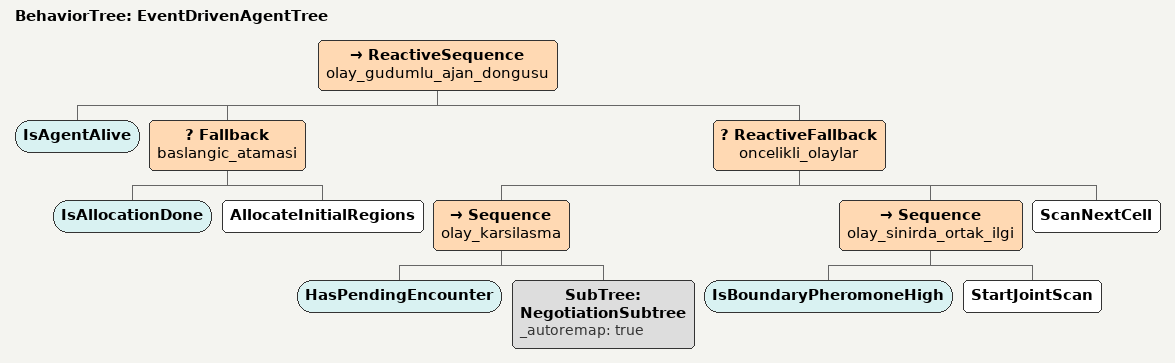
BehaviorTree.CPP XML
<?xml version="1.0" encoding="UTF-8"?>
<root BTCPP_format="4" main_tree_to_execute="EventDrivenAgentTree">

  <BehaviorTree ID="EventDrivenAgentTree">
    <ReactiveSequence name="olay_gudumlu_ajan_dongusu">

      <!-- Bolum 2.3: ariza her tick yeniden kontrol edilir; arizalanan drone
           calisan tarama adimini de aninda birakir. -->
      <IsAgentAlive/>

      <Fallback name="baslangic_atamasi">
        <IsAllocationDone/>
        <AllocateInitialRegions/>
      </Fallback>

      <ReactiveFallback name="oncelikli_olaylar">

        <!-- Oncelik 1 - Bolum 2.1 adim 5: comm-range girisi. -->
        <Sequence name="olay_karsilasma">
          <HasPendingEncounter/>
          <SubTree ID="NegotiationSubtree" _autoremap="true"/>
        </Sequence>

        <!-- Oncelik 2 - Bolum 2.2: sinirda ortak ilgi, karsilasma olmadan da
             tetiklenebilir (stigmerji uzerinden dolayli koordinasyon). -->
        <Sequence name="olay_sinirda_ortak_ilgi">
          <IsBoundaryPheromoneHigh/>
          <StartJointScan/>
        </Sequence>

        <!-- Oncelik 3 - arka plan gorevi: kendi bolgeni tara. -->
        <ScanNextCell/>

      </ReactiveFallback>
    </ReactiveSequence>
  </BehaviorTree>

</root>
